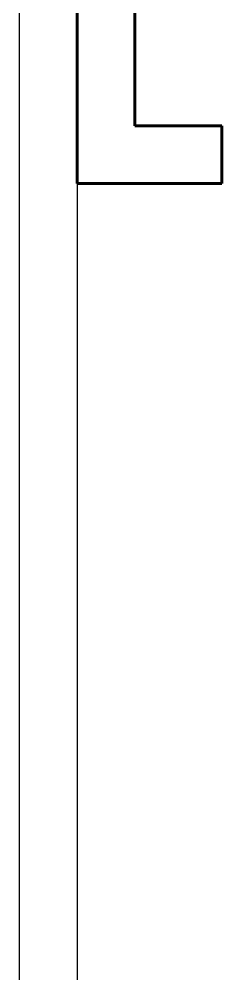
# Model space of a CAD drawing. Header units: metres. Extents: x 54.3 to 102.1, y 17 to 45.8.
# Drawn here: x 54.271 to 54.796, y 25.154 to 27.631 of the extents above; entities that cross this region are included whole.
import ezdxf

# ---------------------------------------------------------------- set-up
doc = ezdxf.new("R2010")
doc.units = ezdxf.units.M
doc.layers.add('A-WALL', color=6, linetype='Continuous', lineweight=60)

msp = doc.modelspace()

# ---------------------------------------------------------------- linework, layer by layer
for p, q in [((54.2712, 45.7568), (54.2712, 17.0048)), ((54.4212, 27.2048), (54.4212, 19.3548))]:
    msp.add_line(p, q)
at = {"layer": 'A-WALL'}
for p, q in [((54.4212, 32.5788), (54.4212, 27.2048)), ((54.5712, 27.3548), (54.5712, 32.4288)), ((54.7962, 27.3548), (54.5712, 27.3548)), ((54.7962, 27.3548), (54.7962, 27.2048)), ((54.4212, 27.2048), (54.7962, 27.2048))]:
    msp.add_line(p, q, dxfattribs=at)

doc.saveas('drawing.dxf')
